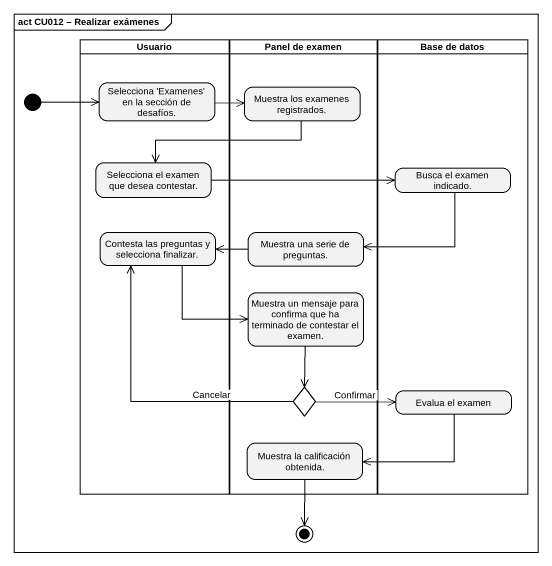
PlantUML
@startuml
mainframe act CU012 – Realizar exámenes
hide empty description
state Usuario <<partition>> {
  state "Selecciona 'Examenes' en la sección de desafíos." as Selecciona_Examenes_en_la
  state "Selecciona el examen que desea contestar." as Selecciona_el_examen_que
  state "Contesta las preguntas y selecciona finalizar." as Contesta_las_preguntas_y
}
state "Panel de examen" as Panel_de_examen <<partition>> {
  state "Muestra los examenes registrados." as Muestra_los_examenes
  state "Muestra una serie de preguntas." as Muestra_una_serie_de
  state "Muestra un mensaje para confirma que ha terminado de contestar el examen." as Muestra_un_mensaje_para
  state choice1 <<choice>>
  state "Muestra la calificación obtenida." as Muestra_la_calificación
}
state "Base de datos" as Base_de_datos <<partition>> {
  state "Busca el examen indicado." as Busca_el_examen_indicado
  state "Evalua el examen" as Evalua_el_examen
}
state initial1 <<start>>
state final1 <<end>>
Selecciona_Examenes_en_la -right-> Muestra_los_examenes
initial1 -right-> Selecciona_Examenes_en_la
Muestra_los_examenes -left-> Selecciona_el_examen_que
Selecciona_el_examen_que -right-> Busca_el_examen_indicado
Busca_el_examen_indicado -left-> Muestra_una_serie_de
Contesta_las_preguntas_y -right-> Muestra_un_mensaje_para
Muestra_una_serie_de -left-> Contesta_las_preguntas_y
Muestra_un_mensaje_para --> choice1
choice1 -up-> Contesta_las_preguntas_y : Cancelar
choice1 -right-> Evalua_el_examen : Confirmar
Evalua_el_examen -left-> Muestra_la_calificación
Muestra_la_calificación --> final1
@enduml
